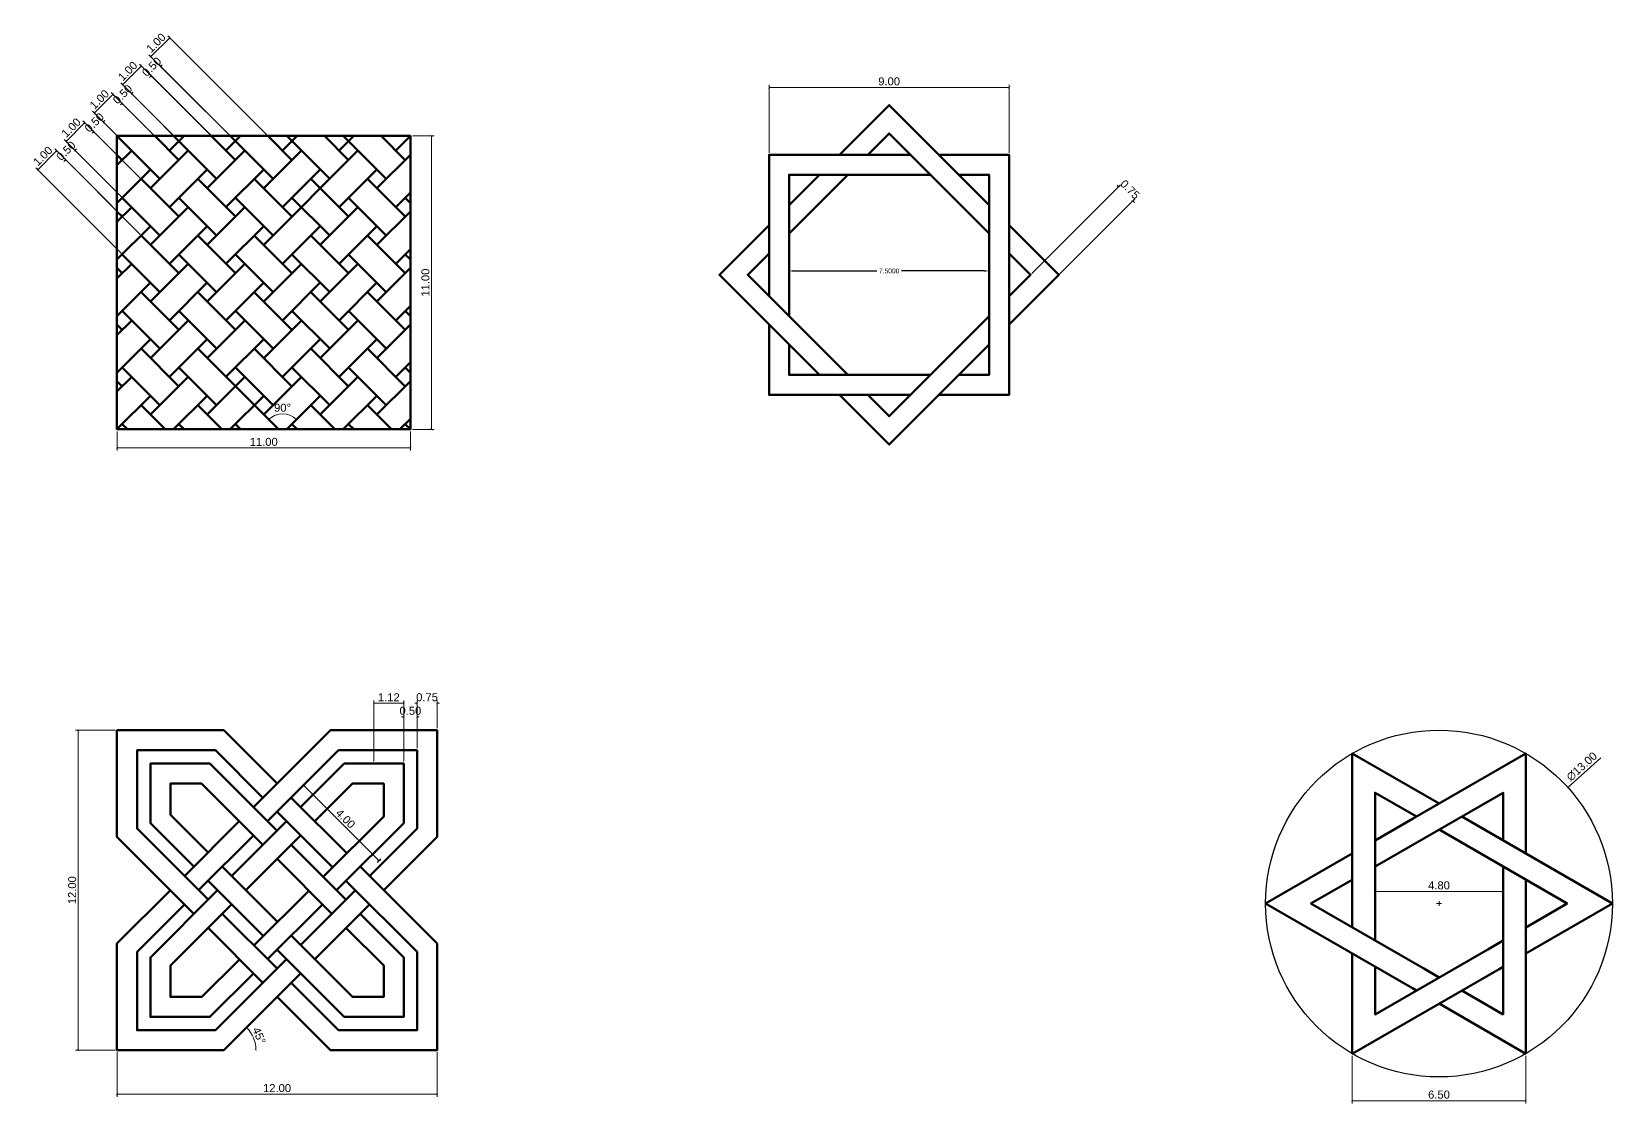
# Model space of a CAD drawing. Header units: inches. Extents: x 994 to 6777, y -637 to 5407.
# Drawn here: x 1099.6 to 1158.8, y 452 to 492.1 of the extents above; entities that cross this region are included whole.
import ezdxf

# ---------------------------------------------------------------- set-up
doc = ezdxf.new("R2010")
doc.units = ezdxf.units.IN
doc.header["$MEASUREMENT"] = 0
doc.linetypes.add('CENTER2', pattern=[28.575, 19.05, -3.175, 3.175, -3.175])
doc.layers.add('DIMENSIONS', color=7, linetype='Continuous')
doc.layers.add('OBJECT 0.3', color=7, linetype='Continuous', lineweight=30)
doc.layers.add('OBJECT 0.5', color=7, linetype='Continuous', lineweight=60)
doc.styles.get("Standard").update_dxf_attribs({"font": 'arial.ttf'})
doc.dimstyles.new('ABELLA 100', dxfattribs={"dimtxt": 0.3, "dimasz": 0.085, "dimexe": 0.1, "dimexo": 0.075, "dimgap": 0.075, "dimtad": 1, "dimzin": 0, "dimdsep": 46, "dimtxsty": 'Standard', "dimblk": 'ARCHTICK', "dimcen": 0.09, "dimclrd": 7, "dimclre": 7, "dimadec": 0, "dimazin": 0, "dimtfac": 1, "dimtix": 1, "dimtofl": 0, "dimtmove": 0, "dimatfit": 3, "dimldrblk": 'OPEN30', "dimfxl": 1, "dimtolj": 1, "dimtzin": 0, "dimlwd": 0, "dimlwe": 0, "dimarcsym": 0})
doc.dimstyles.get("Standard").update_dxf_attribs({"dimtxt": 0.18, "dimasz": 0.18, "dimexe": 0.18, "dimexo": 0.0625, "dimgap": 0.09, "dimtad": 0, "dimtih": 1, "dimtoh": 1, "dimdec": 4, "dimzin": 0, "dimdsep": 46, "dimtxsty": 'Standard', "dimcen": 0.09, "dimadec": 0, "dimazin": 0, "dimtfac": 1, "dimtdec": 4, "dimtofl": 0, "dimtmove": 0, "dimatfit": 3, "dimfxl": 1, "dimtolj": 1, "dimtzin": 0, "dimarcsym": 0})

# ---------------------------------------------------------------- blocks, each defined once
blk = doc.blocks.new('_ArchTick')
at = {"color": 0, "linetype": 'ByBlock', "const_width": 0.15}
blk.add_lwpolyline([(-0.5, -0.5), (0.5, 0.5)], dxfattribs=at)
blk = doc.blocks.new('*D591')
at = {"layer": 'Defpoints', "color": 0, "transparency": 16777216}
for p in [(1102.62, 489.786), (1104.752, 487.655), (1104.045, 486.948)]:
    blk.add_point(p, dxfattribs=at)
at = {"layer": 'OBJECT 0.5', "color": 7, "linetype": 'Continuous', "lineweight": 0, "transparency": 16777216}
blk.add_line((1101.913, 489.079), (1102.62, 489.786), dxfattribs=at)
at = {"layer": 'OBJECT 0.5', "color": 7, "linetype": 'CENTER2', "lineweight": 0, "transparency": 16777216}
for p, q in [((1104.699, 487.708), (1102.55, 489.857)), ((1103.992, 487.001), (1101.842, 489.15))]:
    blk.add_line(p, q, dxfattribs=at)
at = {"layer": 'OBJECT 0.5', "color": 7, "lineweight": 0, "transparency": 16777216, "xscale": 0.085, "yscale": 0.085, "zscale": 0.085}
for p, rotation in [((1102.62, 489.786), 45), ((1101.913, 489.079), 225)]:
    blk.add_blockref('_ArchTick', p, dxfattribs=dict(at, rotation=rotation))
at = {"layer": 'OBJECT 0.5', "color": 0, "transparency": 16777216, "insert": (1102.105, 489.594), "char_height": 0.3, "attachment_point": 5, "rotation": 45}
blk.add_mtext('\\A1;1.00', dxfattribs=at)
blk = doc.blocks.new('_Open30')
at = {"color": 0, "linetype": 'ByBlock', "lineweight": -2}
for p, q in [((-1, 0.27), (0, 0)), ((0, 0), (-1, -0.27)), ((0, 0), (-1, 0))]:
    blk.add_line(p, q, dxfattribs=at)
blk = doc.blocks.new('*D592')
at = {"layer": 'Defpoints', "color": 0, "transparency": 16777216}
for p in [(1101.898, 488.388), (1103.691, 486.594), (1104.045, 486.948)]:
    blk.add_point(p, dxfattribs=at)
at = {"layer": 'OBJECT 0.5', "color": 7, "linetype": 'CENTER2', "lineweight": 0, "transparency": 16777216}
for p, q in [((1103.638, 486.647), (1101.827, 488.458)), ((1103.992, 487.001), (1102.18, 488.812))]:
    blk.add_line(p, q, dxfattribs=at)
at = {"layer": 'OBJECT 0.5', "color": 7, "linetype": 'Continuous', "lineweight": 0, "transparency": 16777216}
for p, q in [((1101.898, 488.388), (1101.837, 488.328)), ((1102.251, 488.741), (1102.311, 488.801))]:
    blk.add_line(p, q, dxfattribs=at)
at = {"layer": 'OBJECT 0.5', "color": 7, "lineweight": 0, "transparency": 16777216, "xscale": 0.085, "yscale": 0.085, "zscale": 0.085}
for p, rotation in [((1101.898, 488.388), 44.99999999941042), ((1102.251, 488.741), 224.9999999994104)]:
    blk.add_blockref('_ArchTick', p, dxfattribs=dict(at, rotation=rotation))
at = {"layer": 'OBJECT 0.5', "color": 0, "transparency": 16777216, "insert": (1101.913, 488.726), "char_height": 0.3, "attachment_point": 5, "rotation": 45}
blk.add_mtext('\\A1;0.50', dxfattribs=at)
blk = doc.blocks.new('*D593')
at = {"layer": 'Defpoints', "color": 0, "transparency": 16777216}
for p in [(1102.958, 489.448), (1105.106, 488.008), (1104.752, 487.655)]:
    blk.add_point(p, dxfattribs=at)
at = {"layer": 'OBJECT 0.5', "color": 7, "linetype": 'CENTER2', "lineweight": 0, "transparency": 16777216}
for p, q in [((1105.052, 488.061), (1103.241, 489.873)), ((1104.699, 487.708), (1102.888, 489.519))]:
    blk.add_line(p, q, dxfattribs=at)
at = {"layer": 'OBJECT 0.5', "color": 7, "linetype": 'Continuous', "lineweight": 0, "transparency": 16777216}
for p, q in [((1103.312, 489.802), (1103.372, 489.862)), ((1102.958, 489.448), (1102.898, 489.388))]:
    blk.add_line(p, q, dxfattribs=at)
at = {"layer": 'OBJECT 0.5', "color": 7, "lineweight": 0, "transparency": 16777216, "xscale": 0.085, "yscale": 0.085, "zscale": 0.085}
for p, rotation in [((1103.312, 489.802), 225), ((1102.958, 489.448), 45)]:
    blk.add_blockref('_ArchTick', p, dxfattribs=dict(at, rotation=rotation))
at = {"layer": 'OBJECT 0.5', "color": 0, "transparency": 16777216, "insert": (1102.974, 489.786), "char_height": 0.3, "attachment_point": 5, "rotation": 45}
blk.add_mtext('\\A1;0.50', dxfattribs=at)
blk = doc.blocks.new('*D594')
at = {"layer": 'Defpoints', "color": 0, "transparency": 16777216}
for p in [(1102.974, 490.14), (1106.873, 487.655), (1106.166, 486.948)]:
    blk.add_point(p, dxfattribs=at)
at = {"layer": 'OBJECT 0.5', "color": 7, "linetype": 'Continuous', "lineweight": 0, "transparency": 16777216}
blk.add_line((1103.681, 490.847), (1102.974, 490.14), dxfattribs=at)
at = {"layer": 'OBJECT 0.5', "color": 7, "linetype": 'CENTER2', "lineweight": 0, "transparency": 16777216}
for p, q in [((1106.82, 487.708), (1103.61, 490.918)), ((1106.113, 487.001), (1102.903, 490.211))]:
    blk.add_line(p, q, dxfattribs=at)
at = {"layer": 'OBJECT 0.5', "color": 7, "lineweight": 0, "transparency": 16777216, "xscale": 0.085, "yscale": 0.085, "zscale": 0.085}
for p, rotation in [((1103.681, 490.847), 44.9999999998526), ((1102.974, 490.14), 224.9999999998526)]:
    blk.add_blockref('_ArchTick', p, dxfattribs=dict(at, rotation=rotation))
at = {"layer": 'OBJECT 0.5', "color": 0, "transparency": 16777216, "insert": (1103.166, 490.655), "char_height": 0.3, "attachment_point": 5, "rotation": 45}
blk.add_mtext('\\A1;1.00', dxfattribs=at)
blk = doc.blocks.new('*D595')
at = {"layer": 'Defpoints', "color": 0, "transparency": 16777216}
for p in [(1100.853, 488.019), (1103.691, 486.594), (1102.984, 485.887)]:
    blk.add_point(p, dxfattribs=at)
at = {"layer": 'OBJECT 0.5', "color": 7, "linetype": 'Continuous', "lineweight": 0, "transparency": 16777216}
blk.add_line((1101.56, 488.726), (1100.853, 488.019), dxfattribs=at)
at = {"layer": 'OBJECT 0.5', "color": 7, "linetype": 'CENTER2', "lineweight": 0, "transparency": 16777216}
for p, q in [((1103.638, 486.647), (1101.489, 488.796)), ((1102.931, 485.94), (1100.782, 488.089))]:
    blk.add_line(p, q, dxfattribs=at)
at = {"layer": 'OBJECT 0.5', "color": 7, "lineweight": 0, "transparency": 16777216, "xscale": 0.085, "yscale": 0.085, "zscale": 0.085}
for p, rotation in [((1101.56, 488.726), 45.0000000001474), ((1100.853, 488.019), 225.0000000001474)]:
    blk.add_blockref('_ArchTick', p, dxfattribs=dict(at, rotation=rotation))
at = {"layer": 'OBJECT 0.5', "color": 0, "transparency": 16777216, "insert": (1101.045, 488.533), "char_height": 0.3, "attachment_point": 5, "rotation": 45}
blk.add_mtext('\\A1;1.00', dxfattribs=at)
blk = doc.blocks.new('*D596')
at = {"layer": 'Defpoints', "color": 0, "transparency": 16777216}
for p in [(1100.837, 487.327), (1102.631, 485.533), (1102.984, 485.887)]:
    blk.add_point(p, dxfattribs=at)
at = {"layer": 'OBJECT 0.5', "color": 7, "linetype": 'CENTER2', "lineweight": 0, "transparency": 16777216}
for p, q in [((1102.578, 485.586), (1100.766, 487.398)), ((1102.931, 485.94), (1101.12, 487.751))]:
    blk.add_line(p, q, dxfattribs=at)
at = {"layer": 'OBJECT 0.5', "color": 7, "linetype": 'Continuous', "lineweight": 0, "transparency": 16777216}
for p, q in [((1100.837, 487.327), (1100.777, 487.267)), ((1101.19, 487.681), (1101.251, 487.741))]:
    blk.add_line(p, q, dxfattribs=at)
at = {"layer": 'OBJECT 0.5', "color": 7, "lineweight": 0, "transparency": 16777216, "xscale": 0.085, "yscale": 0.085, "zscale": 0.085}
for p, rotation in [((1100.837, 487.327), 45), ((1101.19, 487.681), 225)]:
    blk.add_blockref('_ArchTick', p, dxfattribs=dict(at, rotation=rotation))
at = {"layer": 'OBJECT 0.5', "color": 0, "transparency": 16777216, "insert": (1100.852, 487.665), "char_height": 0.3, "attachment_point": 5, "rotation": 45}
blk.add_mtext('\\A1;0.50', dxfattribs=at)
blk = doc.blocks.new('*D597')
at = {"layer": 'Defpoints', "color": 0, "transparency": 16777216}
for p in [(1104.049, 490.479), (1106.873, 488.362), (1106.52, 488.008)]:
    blk.add_point(p, dxfattribs=at)
at = {"layer": 'OBJECT 0.5', "color": 7, "linetype": 'CENTER2', "lineweight": 0, "transparency": 16777216}
for p, q in [((1106.82, 488.415), (1104.332, 490.903)), ((1106.467, 488.061), (1103.978, 490.55))]:
    blk.add_line(p, q, dxfattribs=at)
at = {"layer": 'OBJECT 0.5', "color": 7, "linetype": 'Continuous', "lineweight": 0, "transparency": 16777216}
for p, q in [((1104.403, 490.833), (1104.463, 490.893)), ((1104.049, 490.479), (1103.989, 490.419))]:
    blk.add_line(p, q, dxfattribs=at)
at = {"layer": 'OBJECT 0.5', "color": 7, "lineweight": 0, "transparency": 16777216, "xscale": 0.085, "yscale": 0.085, "zscale": 0.085}
for p, rotation in [((1104.403, 490.833), 225.0000000002948), ((1104.049, 490.479), 45.00000000029478)]:
    blk.add_blockref('_ArchTick', p, dxfattribs=dict(at, rotation=rotation))
at = {"layer": 'OBJECT 0.5', "color": 0, "transparency": 16777216, "insert": (1104.064, 490.817), "char_height": 0.3, "attachment_point": 5, "rotation": 45}
blk.add_mtext('\\A1;0.50', dxfattribs=at)
blk = doc.blocks.new('*D598')
at = {"layer": 'Defpoints', "color": 0, "transparency": 16777216}
for p in [(1104.034, 491.201), (1108.995, 487.655), (1108.288, 486.948)]:
    blk.add_point(p, dxfattribs=at)
at = {"layer": 'OBJECT 0.5', "color": 7, "linetype": 'CENTER2', "lineweight": 0, "transparency": 16777216}
for p, q in [((1108.942, 487.708), (1104.671, 491.978)), ((1108.234, 487.001), (1103.964, 491.271))]:
    blk.add_line(p, q, dxfattribs=at)
at = {"layer": 'OBJECT 0.5', "color": 7, "linetype": 'Continuous', "lineweight": 0, "transparency": 16777216}
blk.add_line((1104.742, 491.908), (1104.034, 491.201), dxfattribs=at)
at = {"layer": 'OBJECT 0.5', "color": 7, "lineweight": 0, "transparency": 16777216, "xscale": 0.085, "yscale": 0.085, "zscale": 0.085}
for p, rotation in [((1104.742, 491.908), 44.9999999998526), ((1104.034, 491.201), 224.9999999998526)]:
    blk.add_blockref('_ArchTick', p, dxfattribs=dict(at, rotation=rotation))
at = {"layer": 'OBJECT 0.5', "color": 0, "transparency": 16777216, "insert": (1104.227, 491.715), "char_height": 0.3, "attachment_point": 5, "rotation": 45}
blk.add_mtext('\\A1;1.00', dxfattribs=at)
blk = doc.blocks.new('*D599')
at = {"layer": 'Defpoints', "color": 0, "transparency": 16777216}
for p in [(1099.792, 486.958), (1103.691, 484.473), (1102.984, 483.766)]:
    blk.add_point(p, dxfattribs=at)
at = {"layer": 'OBJECT 0.5', "color": 7, "linetype": 'Continuous', "lineweight": 0, "transparency": 16777216}
blk.add_line((1100.499, 487.665), (1099.792, 486.958), dxfattribs=at)
at = {"layer": 'OBJECT 0.5', "color": 7, "linetype": 'CENTER2', "lineweight": 0, "transparency": 16777216}
for p, q in [((1103.638, 484.526), (1100.428, 487.736)), ((1102.931, 483.819), (1099.721, 487.029))]:
    blk.add_line(p, q, dxfattribs=at)
at = {"layer": 'OBJECT 0.5', "color": 7, "lineweight": 0, "transparency": 16777216, "xscale": 0.085, "yscale": 0.085, "zscale": 0.085}
for p, rotation in [((1100.499, 487.665), 45), ((1099.792, 486.958), 225)]:
    blk.add_blockref('_ArchTick', p, dxfattribs=dict(at, rotation=rotation))
at = {"layer": 'OBJECT 0.5', "color": 0, "transparency": 16777216, "insert": (1099.984, 487.473), "char_height": 0.3, "attachment_point": 5, "rotation": 45}
blk.add_mtext('\\A1;1.00', dxfattribs=at)
blk = doc.blocks.new('*D600')
at = {"layer": 'Defpoints', "color": 0, "transparency": 16777216}
for p in [(1102.765, 477.225), (1113.765, 477.225), (1113.765, 476.526)]:
    blk.add_point(p, dxfattribs=at)
at = {"layer": 'OBJECT 0.5', "color": 7, "linetype": 'CENTER2', "lineweight": 0, "transparency": 16777216}
for p, q in [((1102.765, 477.15), (1102.765, 476.426)), ((1113.765, 477.15), (1113.765, 476.426))]:
    blk.add_line(p, q, dxfattribs=at)
at = {"layer": 'OBJECT 0.5', "color": 7, "linetype": 'Continuous', "lineweight": 0, "transparency": 16777216}
blk.add_line((1102.765, 476.526), (1113.765, 476.526), dxfattribs=at)
at = {"layer": 'OBJECT 0.5', "color": 7, "lineweight": 0, "transparency": 16777216, "xscale": 0.085, "yscale": 0.085, "zscale": 0.085, "rotation": 180}
blk.add_blockref('_ArchTick', (1102.765, 476.526), dxfattribs=at)
at = {"layer": 'OBJECT 0.5', "color": 7, "lineweight": 0, "transparency": 16777216, "xscale": 0.085, "yscale": 0.085, "zscale": 0.085}
blk.add_blockref('_ArchTick', (1113.765, 476.526), dxfattribs=at)
at = {"layer": 'OBJECT 0.5', "color": 0, "transparency": 16777216, "insert": (1108.265, 476.754), "char_height": 0.3, "attachment_point": 5}
blk.add_mtext('\\A1;11.00', dxfattribs=at)
blk = doc.blocks.new('*D601')
at = {"layer": 'Defpoints', "color": 0, "transparency": 16777216}
for p in [(1113.765, 488.225), (1114.557, 488.225), (1113.765, 477.225)]:
    blk.add_point(p, dxfattribs=at)
at = {"layer": 'OBJECT 0.5', "color": 7, "linetype": 'CENTER2', "lineweight": 0, "transparency": 16777216}
for p, q in [((1113.84, 488.225), (1114.657, 488.225)), ((1113.84, 477.225), (1114.657, 477.225))]:
    blk.add_line(p, q, dxfattribs=at)
at = {"layer": 'OBJECT 0.5', "color": 7, "linetype": 'Continuous', "lineweight": 0, "transparency": 16777216}
blk.add_line((1114.557, 477.225), (1114.557, 488.225), dxfattribs=at)
at = {"layer": 'OBJECT 0.5', "color": 7, "lineweight": 0, "transparency": 16777216, "xscale": 0.085, "yscale": 0.085, "zscale": 0.085}
for p, rotation in [((1114.557, 488.225), 90), ((1114.557, 477.225), 270)]:
    blk.add_blockref('_ArchTick', p, dxfattribs=dict(at, rotation=rotation))
at = {"layer": 'OBJECT 0.5', "color": 0, "transparency": 16777216, "insert": (1114.329, 482.725), "char_height": 0.3, "attachment_point": 5, "rotation": 90}
blk.add_mtext('\\A1;11.00', dxfattribs=at)
blk = doc.blocks.new('*D602')
at = {"layer": 'Defpoints', "color": 0, "transparency": 16777216}
for p in [(1105.79, 480.25), (1110.386, 478.483), (1109.163, 477.781), (1108.815, 477.225), (1109.129, 477.225)]:
    blk.add_point(p, dxfattribs=at)
at = {"layer": 'OBJECT 0.5', "color": 7, "linetype": 'Continuous', "lineweight": 0, "transparency": 16777216}
blk.add_arc((1108.972, 477.068), 0.738, 45, 135, dxfattribs=at)
at = {"layer": 'OBJECT 0.5', "color": 7, "lineweight": 0, "transparency": 16777216, "xscale": 0.085, "yscale": 0.085, "zscale": 0.085}
for p, rotation in [((1108.45, 477.59), 224.9999999999999), ((1109.494, 477.59), 315.0000000000829)]:
    blk.add_blockref('_ArchTick', p, dxfattribs=dict(at, rotation=rotation))
at = {"layer": 'OBJECT 0.5', "color": 0, "lineweight": 100, "transparency": 16777216, "insert": (1108.972, 478.034), "char_height": 0.3, "attachment_point": 5}
blk.add_mtext('\\A1;90°', dxfattribs=at)
blk = doc.blocks.new('*D560')
at = {"layer": 'Defpoints', "color": 0, "transparency": 16777216}
for p in [(1136.214, 490.04), (1127.214, 487.518), (1136.214, 487.518)]:
    blk.add_point(p, dxfattribs=at)
at = {"layer": 'DIMENSIONS', "color": 7, "linetype": 'CENTER2', "lineweight": 0, "transparency": 16777216}
for p, q in [((1127.214, 487.593), (1127.214, 490.14)), ((1136.214, 487.593), (1136.214, 490.14))]:
    blk.add_line(p, q, dxfattribs=at)
at = {"layer": 'DIMENSIONS', "color": 7, "linetype": 'Continuous', "lineweight": 0, "transparency": 16777216}
blk.add_line((1127.214, 490.04), (1136.214, 490.04), dxfattribs=at)
at = {"layer": 'DIMENSIONS', "color": 7, "lineweight": 0, "transparency": 16777216, "xscale": 0.085, "yscale": 0.085, "zscale": 0.085, "rotation": 180}
blk.add_blockref('_ArchTick', (1127.214, 490.04), dxfattribs=at)
at = {"layer": 'DIMENSIONS', "color": 7, "lineweight": 0, "transparency": 16777216, "xscale": 0.085, "yscale": 0.085, "zscale": 0.085}
blk.add_blockref('_ArchTick', (1136.214, 490.04), dxfattribs=at)
at = {"layer": 'DIMENSIONS', "color": 0, "transparency": 16777216, "insert": (1131.714, 490.268), "char_height": 0.3, "attachment_point": 5}
blk.add_mtext('\\A1;9.00', dxfattribs=at)
blk = doc.blocks.new('*D565')
at = {"layer": 'Defpoints', "color": 0, "transparency": 16777216}
for p in [(1140.85, 485.79), (1137.017, 483.018), (1137.547, 482.488)]:
    blk.add_point(p, dxfattribs=at)
at = {"layer": 'OBJECT 0.5', "color": 7, "linetype": 'CENTER2', "lineweight": 0, "transparency": 16777216}
for p, q in [((1137.07, 483.071), (1140.39, 486.391)), ((1137.6, 482.541), (1140.92, 485.861))]:
    blk.add_line(p, q, dxfattribs=at)
at = {"layer": 'OBJECT 0.5', "color": 7, "linetype": 'Continuous', "lineweight": 0, "transparency": 16777216}
for p, q in [((1140.319, 486.32), (1140.259, 486.38)), ((1140.85, 485.79), (1140.91, 485.73))]:
    blk.add_line(p, q, dxfattribs=at)
at = {"layer": 'OBJECT 0.5', "color": 7, "lineweight": 0, "transparency": 16777216, "xscale": 0.085, "yscale": 0.085, "zscale": 0.085}
for p, rotation in [((1140.319, 486.32), 315.0000000001965), ((1140.85, 485.79), 135.0000000001965)]:
    blk.add_blockref('_ArchTick', p, dxfattribs=dict(at, rotation=rotation))
at = {"layer": 'OBJECT 0.5', "color": 0, "transparency": 16777216, "insert": (1140.746, 486.217), "char_height": 0.3, "attachment_point": 5, "rotation": 315}
blk.add_mtext('\\A1;0.75', dxfattribs=at)
blk = doc.blocks.new('*D557')
at = {"layer": 'Defpoints', "color": 0, "transparency": 16777216}
for p in [(1157.161, 463.795), (1147.499, 455.097)]:
    blk.add_point(p, dxfattribs=at)
at = {"layer": 'OBJECT 0.5', "color": 7, "linetype": 'Continuous', "lineweight": 0, "transparency": 16777216}
blk.add_line((1158.393, 464.904), (1157.161, 463.795), dxfattribs=at)
at = {"layer": 'OBJECT 0.5', "color": 7, "lineweight": 0, "transparency": 16777216}
for p, q in [((1152.24, 459.446), (1152.42, 459.446)), ((1152.33, 459.356), (1152.33, 459.536))]:
    blk.add_line(p, q, dxfattribs=at)
at = {"layer": 'OBJECT 0.5', "color": 7, "lineweight": 0, "transparency": 16777216, "xscale": 0.085, "yscale": 0.085, "zscale": 0.085, "rotation": 221.9952853022082}
blk.add_blockref('_ArchTick', (1157.161, 463.795), dxfattribs=at)
at = {"layer": 'OBJECT 0.5', "color": 0, "transparency": 16777216, "insert": (1157.682, 464.582), "char_height": 0.3, "attachment_point": 5, "rotation": 41.99529}
blk.add_mtext('\\A1;∅13.00', dxfattribs=at)
blk = doc.blocks.new('*D442')
at = {"layer": 'Defpoints', "color": 0, "transparency": 16777216}
for p in [(1113.515, 466.953), (1112.399, 464.696), (1113.515, 464.696)]:
    blk.add_point(p, dxfattribs=at)
at = {"layer": 'OBJECT 0.3', "color": 7, "linetype": 'CENTER2', "lineweight": 0, "transparency": 16777216}
for p, q in [((1112.399, 464.771), (1112.399, 467.053)), ((1113.515, 464.771), (1113.515, 467.053))]:
    blk.add_line(p, q, dxfattribs=at)
at = {"layer": 'OBJECT 0.3', "color": 7, "linetype": 'Continuous', "lineweight": 0, "transparency": 16777216}
blk.add_line((1112.399, 466.953), (1113.515, 466.953), dxfattribs=at)
at = {"layer": 'OBJECT 0.3', "color": 7, "lineweight": 0, "transparency": 16777216, "xscale": 0.085, "yscale": 0.085, "zscale": 0.085, "rotation": 180}
blk.add_blockref('_ArchTick', (1112.399, 466.953), dxfattribs=at)
at = {"layer": 'OBJECT 0.3', "color": 7, "lineweight": 0, "transparency": 16777216, "xscale": 0.085, "yscale": 0.085, "zscale": 0.085}
blk.add_blockref('_ArchTick', (1113.515, 466.953), dxfattribs=at)
at = {"layer": 'OBJECT 0.3', "color": 0, "transparency": 16777216, "insert": (1112.957, 467.179), "char_height": 0.3, "attachment_point": 5}
blk.add_mtext('\\A1;1.12', dxfattribs=at)
blk = doc.blocks.new('*D443')
at = {"layer": 'Defpoints', "color": 0, "transparency": 16777216}
for p in [(1113.515, 466.444), (1113.515, 465.196), (1114.015, 465.196)]:
    blk.add_point(p, dxfattribs=at)
at = {"layer": 'OBJECT 0.3', "color": 7, "linetype": 'Continuous', "lineweight": 0, "transparency": 16777216}
for p, q in [((1113.515, 466.444), (1113.43, 466.444)), ((1114.015, 466.444), (1114.1, 466.444))]:
    blk.add_line(p, q, dxfattribs=at)
at = {"layer": 'OBJECT 0.3', "color": 7, "linetype": 'CENTER2', "lineweight": 0, "transparency": 16777216}
for p, q in [((1113.515, 465.271), (1113.515, 466.544)), ((1114.015, 465.271), (1114.015, 466.544))]:
    blk.add_line(p, q, dxfattribs=at)
at = {"layer": 'OBJECT 0.3', "color": 7, "lineweight": 0, "transparency": 16777216, "xscale": 0.085, "yscale": 0.085, "zscale": 0.085}
blk.add_blockref('_ArchTick', (1113.515, 466.444), dxfattribs=at)
at = {"layer": 'OBJECT 0.3', "color": 7, "lineweight": 0, "transparency": 16777216, "xscale": 0.085, "yscale": 0.085, "zscale": 0.085, "rotation": 180}
blk.add_blockref('_ArchTick', (1114.015, 466.444), dxfattribs=at)
at = {"layer": 'OBJECT 0.3', "color": 0, "transparency": 16777216, "insert": (1113.765, 466.672), "char_height": 0.3, "attachment_point": 5}
blk.add_mtext('\\A1;0.50', dxfattribs=at)
blk = doc.blocks.new('*D444')
at = {"layer": 'Defpoints', "color": 0, "transparency": 16777216}
for p in [(1114.765, 466.953), (1114.015, 465.946), (1114.765, 465.946)]:
    blk.add_point(p, dxfattribs=at)
at = {"layer": 'OBJECT 0.3', "color": 7, "linetype": 'CENTER2', "lineweight": 0, "transparency": 16777216}
for p, q in [((1114.015, 466.021), (1114.015, 467.053)), ((1114.765, 466.021), (1114.765, 467.053))]:
    blk.add_line(p, q, dxfattribs=at)
at = {"layer": 'OBJECT 0.3', "color": 7, "linetype": 'Continuous', "lineweight": 0, "transparency": 16777216}
for p, q in [((1114.015, 466.953), (1113.93, 466.953)), ((1114.765, 466.953), (1114.85, 466.953))]:
    blk.add_line(p, q, dxfattribs=at)
at = {"layer": 'OBJECT 0.3', "color": 7, "lineweight": 0, "transparency": 16777216, "xscale": 0.085, "yscale": 0.085, "zscale": 0.085}
blk.add_blockref('_ArchTick', (1114.015, 466.953), dxfattribs=at)
at = {"layer": 'OBJECT 0.3', "color": 7, "lineweight": 0, "transparency": 16777216, "xscale": 0.085, "yscale": 0.085, "zscale": 0.085, "rotation": 180}
blk.add_blockref('_ArchTick', (1114.765, 466.953), dxfattribs=at)
at = {"layer": 'OBJECT 0.3', "color": 0, "transparency": 16777216, "insert": (1114.39, 467.181), "char_height": 0.3, "attachment_point": 5}
blk.add_mtext('\\A1;0.75', dxfattribs=at)
blk = doc.blocks.new('*D445')
at = {"layer": 'Defpoints', "color": 0, "transparency": 16777216}
for p in [(1109.649, 456.83), (1107.934, 454.259), (1106.765, 453.946), (1106.765, 453.946), (1108.368, 453.946)]:
    blk.add_point(p, dxfattribs=at)
at = {"layer": 'OBJECT 0.3', "color": 7, "linetype": 'Continuous', "lineweight": 0, "transparency": 16777216}
blk.add_arc((1106.765, 453.946), 1.211, 360, 45, dxfattribs=at)
at = {"layer": 'OBJECT 0.3', "color": 7, "lineweight": 0, "transparency": 16777216, "xscale": 0.085, "yscale": 0.085, "zscale": 0.085}
for p, rotation in [((1107.621, 454.802), 135), ((1107.975, 453.946), 269.9999999999993)]:
    blk.add_blockref('_ArchTick', p, dxfattribs=dict(at, rotation=rotation))
at = {"layer": 'OBJECT 0.3', "color": 0, "transparency": 16777216, "insert": (1108.093, 454.496), "char_height": 0.3, "attachment_point": 5, "rotation": 292.5}
blk.add_mtext('\\A1;45°', dxfattribs=at)
blk = doc.blocks.new('*D446')
at = {"layer": 'Defpoints', "color": 0, "transparency": 16777216}
for p in [(1102.765, 465.946), (1101.313, 453.946), (1102.765, 453.946)]:
    blk.add_point(p, dxfattribs=at)
at = {"layer": 'OBJECT 0.3', "color": 7, "linetype": 'CENTER2', "lineweight": 0, "transparency": 16777216}
for p, q in [((1102.69, 465.946), (1101.213, 465.946)), ((1102.69, 453.946), (1101.213, 453.946))]:
    blk.add_line(p, q, dxfattribs=at)
at = {"layer": 'OBJECT 0.3', "color": 7, "linetype": 'Continuous', "lineweight": 0, "transparency": 16777216}
blk.add_line((1101.313, 465.946), (1101.313, 453.946), dxfattribs=at)
at = {"layer": 'OBJECT 0.3', "color": 7, "lineweight": 0, "transparency": 16777216, "xscale": 0.085, "yscale": 0.085, "zscale": 0.085}
for p, rotation in [((1101.313, 465.946), 90), ((1101.313, 453.946), 270)]:
    blk.add_blockref('_ArchTick', p, dxfattribs=dict(at, rotation=rotation))
at = {"layer": 'OBJECT 0.3', "color": 0, "transparency": 16777216, "insert": (1101.085, 459.946), "char_height": 0.3, "attachment_point": 5, "rotation": 90}
blk.add_mtext('\\A1;12.00', dxfattribs=at)
blk = doc.blocks.new('*D447')
at = {"layer": 'Defpoints', "color": 0, "transparency": 16777216}
for p in [(1109.639, 463.759), (1109.758, 463.879), (1112.464, 460.934)]:
    blk.add_point(p, dxfattribs=at)
at = {"layer": 'OBJECT 0.3', "color": 7, "linetype": 'CENTER2', "lineweight": 0, "transparency": 16777216}
for p, q in [((1109.692, 463.813), (1109.829, 463.95)), ((1112.517, 460.987), (1112.655, 461.124))]:
    blk.add_line(p, q, dxfattribs=at)
at = {"layer": 'OBJECT 0.3', "color": 7, "linetype": 'Continuous', "lineweight": 0, "transparency": 16777216}
blk.add_line((1112.584, 461.054), (1109.758, 463.879), dxfattribs=at)
at = {"layer": 'OBJECT 0.3', "color": 7, "lineweight": 0, "transparency": 16777216, "xscale": 0.085, "yscale": 0.085, "zscale": 0.085}
for p, rotation in [((1109.758, 463.879), 134.9999999999631), ((1112.584, 461.054), 314.9999999999631)]:
    blk.add_blockref('_ArchTick', p, dxfattribs=dict(at, rotation=rotation))
at = {"layer": 'OBJECT 0.3', "color": 0, "transparency": 16777216, "insert": (1111.333, 462.628), "char_height": 0.3, "attachment_point": 5, "rotation": 315}
blk.add_mtext('\\A1;4.00', dxfattribs=at)
blk = doc.blocks.new('*D523')
at = {"layer": 'Defpoints', "color": 0, "transparency": 16777216}
for p in [(1102.765, 453.946), (1114.765, 453.946), (1114.765, 452.298)]:
    blk.add_point(p, dxfattribs=at)
at = {"layer": 'OBJECT 0.3', "color": 7, "linetype": 'CENTER2', "lineweight": 0, "transparency": 16777216}
for p, q in [((1102.765, 453.871), (1102.765, 452.198)), ((1114.765, 453.871), (1114.765, 452.198))]:
    blk.add_line(p, q, dxfattribs=at)
at = {"layer": 'OBJECT 0.3', "color": 7, "linetype": 'Continuous', "lineweight": 0, "transparency": 16777216}
blk.add_line((1102.765, 452.298), (1114.765, 452.298), dxfattribs=at)
at = {"layer": 'OBJECT 0.3', "color": 7, "lineweight": 0, "transparency": 16777216, "xscale": 0.085, "yscale": 0.085, "zscale": 0.085, "rotation": 180}
blk.add_blockref('_ArchTick', (1102.765, 452.298), dxfattribs=at)
at = {"layer": 'OBJECT 0.3', "color": 7, "lineweight": 0, "transparency": 16777216, "xscale": 0.085, "yscale": 0.085, "zscale": 0.085}
blk.add_blockref('_ArchTick', (1114.765, 452.298), dxfattribs=at)
at = {"layer": 'OBJECT 0.3', "color": 0, "transparency": 16777216, "insert": (1108.765, 452.526), "char_height": 0.3, "attachment_point": 5}
blk.add_mtext('\\A1;12.00', dxfattribs=at)
blk = doc.blocks.new('*D604')
at = {"layer": 'Defpoints', "color": 0, "transparency": 16777216}
for p in [(1149.93, 459.446), (1154.73, 459.898), (1154.73, 459.446)]:
    blk.add_point(p, dxfattribs=at)
at = {"layer": 'OBJECT 0.5', "color": 7, "linetype": 'CENTER2', "lineweight": 0, "transparency": 16777216}
for p, q in [((1149.93, 459.521), (1149.93, 459.998)), ((1154.73, 459.521), (1154.73, 459.998))]:
    blk.add_line(p, q, dxfattribs=at)
at = {"layer": 'OBJECT 0.5', "color": 7, "linetype": 'Continuous', "lineweight": 0, "transparency": 16777216}
blk.add_line((1149.93, 459.898), (1154.73, 459.898), dxfattribs=at)
at = {"layer": 'OBJECT 0.5', "color": 7, "lineweight": 0, "transparency": 16777216, "xscale": 0.085, "yscale": 0.085, "zscale": 0.085, "rotation": 180}
blk.add_blockref('_ArchTick', (1149.93, 459.898), dxfattribs=at)
at = {"layer": 'OBJECT 0.5', "color": 7, "lineweight": 0, "transparency": 16777216, "xscale": 0.085, "yscale": 0.085, "zscale": 0.085}
blk.add_blockref('_ArchTick', (1154.73, 459.898), dxfattribs=at)
at = {"layer": 'OBJECT 0.5', "color": 0, "transparency": 16777216, "insert": (1152.33, 460.126), "char_height": 0.3, "attachment_point": 5}
blk.add_mtext('\\A1;4.80', dxfattribs=at)
blk = doc.blocks.new('*D629')
at = {"layer": 'Defpoints', "color": 0, "transparency": 16777216}
for p in [(1149.08, 453.817), (1155.58, 453.817), (1155.58, 452.054)]:
    blk.add_point(p, dxfattribs=at)
at = {"layer": 'DIMENSIONS', "color": 7, "linetype": 'CENTER2', "lineweight": 0, "transparency": 16777216}
for p, q in [((1149.08, 453.742), (1149.08, 451.954)), ((1155.58, 453.742), (1155.58, 451.954))]:
    blk.add_line(p, q, dxfattribs=at)
at = {"layer": 'DIMENSIONS', "color": 7, "linetype": 'Continuous', "lineweight": 0, "transparency": 16777216}
blk.add_line((1149.08, 452.054), (1155.58, 452.054), dxfattribs=at)
at = {"layer": 'DIMENSIONS', "color": 7, "lineweight": 0, "transparency": 16777216, "xscale": 0.085, "yscale": 0.085, "zscale": 0.085, "rotation": 180}
blk.add_blockref('_ArchTick', (1149.08, 452.054), dxfattribs=at)
at = {"layer": 'DIMENSIONS', "color": 7, "lineweight": 0, "transparency": 16777216, "xscale": 0.085, "yscale": 0.085, "zscale": 0.085}
blk.add_blockref('_ArchTick', (1155.58, 452.054), dxfattribs=at)
at = {"layer": 'DIMENSIONS', "color": 0, "transparency": 16777216, "insert": (1152.33, 452.282), "char_height": 0.3, "attachment_point": 5}
blk.add_mtext('\\A1;6.50', dxfattribs=at)
blk = doc.blocks.new('*D642')
at = {"color": 0, "lineweight": -2, "transparency": 16777216}
for p, q in [((1127.964, 484.509), (1127.964, 482.983)), ((1135.464, 484.509), (1135.464, 482.983)), ((1128.144, 483.163), (1131.251, 483.163)), ((1135.284, 483.163), (1132.176, 483.163))]:
    blk.add_line(p, q, dxfattribs=at)
at = {"color": 0, "transparency": 16777216}
for points in [[(1128.144, 483.193), (1128.144, 483.133), (1127.964, 483.163)], [(1135.284, 483.193), (1135.284, 483.133), (1135.464, 483.163)]]:
    blk.add_solid(points, dxfattribs=at)
at = {"layer": 'Defpoints', "color": 0, "transparency": 16777216}
for p in [(1127.964, 484.571), (1135.464, 484.571), (1135.464, 483.163)]:
    blk.add_point(p, dxfattribs=at)
at = {"color": 0, "transparency": 16777216, "insert": (1131.714, 483.163), "char_height": 0.18, "attachment_point": 5}
blk.add_mtext('\\A1;7.5000', dxfattribs=at)

msp = doc.modelspace()

# ---------------------------------------------------------------- linework, layer by layer
at = {"layer": 'OBJECT 0.3', "lineweight": 100}
for p, q in [((1110.84515, 460.805), (1108.76482, 462.88533)), ((1111.37789, 461.33292), (1109.29515, 463.41566)), ((1107.06292, 460.47632), (1109.11838, 462.53177)), ((1105.82548, 459.94599), (1107.88094, 462.00144)), ((1107.59325, 459.94599), (1109.64871, 462.00144)), ((1110.82028, 459.0621), (1108.76482, 461.11756)), ((1111.35061, 459.59243), (1109.29515, 461.64789)), ((1106.70937, 460.82987), (1108.78035, 458.75889)), ((1106.17904, 460.29954), (1108.24761, 458.23097)), ((1109.95725, 459.92514), (1107.89244, 457.87903)), ((1111.70416, 459.94599), (1109.64871, 457.89053)), ((1110.46673, 459.41566), (1108.41127, 457.3602)), ((1106.70937, 459.0621), (1108.76482, 457.00665)), ((1106.17904, 458.53177), (1108.23449, 456.47632))]:
    msp.add_line(p, q, dxfattribs=at)
msp.add_lwpolyline([(1102.76482, 488.22515), (1113.76482, 488.22515), (1113.76482, 477.22515), (1102.76482, 477.22515)], close=True, dxfattribs=at)
at = {"layer": 'OBJECT 0.3'}
msp.add_lwpolyline([(1102.76482, 463.94599), (1102.76482, 465.94599), (1104.76482, 465.94599)], dxfattribs=at)
at = {"layer": 'OBJECT 0.3', "lineweight": 100}
for points in [[(1108.23449, 463.41566), (1106.45416, 465.19599), (1103.51482, 465.19599), (1103.51482, 462.25665), (1106.17904, 459.59243)], [(1108.76482, 462.17822), (1106.24706, 464.69599), (1104.01482, 464.69599), (1104.01482, 462.46375), (1105.64871, 460.82987)], [(1108.41127, 462.53177), (1111.07548, 465.19599), (1114.01482, 465.19599), (1114.01482, 462.25665), (1112.23449, 460.47632)], [(1109.64871, 463.0621), (1111.28259, 464.69599), (1113.51482, 464.69599), (1113.51482, 462.46375), (1110.99706, 459.94599)], [(1106.17904, 461.3602), (1104.76482, 462.77441), (1104.76482, 463.94599), (1105.9364, 463.94599), (1108.23449, 461.64789)], [(1110.17904, 462.53177), (1111.59325, 463.94599), (1112.76482, 463.94599), (1112.76482, 462.7073), (1110.48999, 460.45306)], [(1107.88094, 456.82987), (1106.24706, 455.19599), (1104.01482, 455.19599), (1104.01482, 457.42822), (1106.53259, 459.94599)], [(1109.29515, 456.47632), (1111.07548, 454.69599), (1114.01482, 454.69599), (1114.01482, 457.63533), (1111.35061, 460.29954)], [(1109.11838, 457.3602), (1106.45416, 454.69599), (1103.51482, 454.69599), (1103.51482, 457.63533), (1105.29515, 459.41566)], [(1107.3597, 457.35111), (1105.94175, 455.94599), (1104.76482, 455.94599), (1104.76482, 457.11756), (1107.06292, 459.41566)], [(1108.76482, 457.71375), (1111.28259, 455.19599), (1113.51482, 455.19599), (1113.51482, 457.42822), (1111.88094, 459.0621)], [(1109.29515, 458.24408), (1111.59325, 455.94599), (1112.76482, 455.94599), (1112.76482, 457.11756), (1111.35061, 458.53177)]]:
    msp.add_lwpolyline(points, dxfattribs=at)
at = {"layer": 'OBJECT 0.3'}
msp.add_circle((1152.32996, 459.44599), 6.5, dxfattribs=at)
at = {"layer": 'OBJECT 0.5', "lineweight": 100}
for p, q in [((1104.37574, 486.61424), (1102.76482, 488.22515)), ((1105.08284, 487.32135), (1104.17904, 488.22515)), ((1104.72929, 487.6749), (1105.27954, 488.22515)), ((1106.49706, 486.61424), (1104.88614, 488.22515)), ((1107.20416, 487.32135), (1106.30036, 488.22515)), ((1106.85061, 487.6749), (1107.40086, 488.22515)), ((1108.61838, 486.61424), (1107.00746, 488.22515)), ((1109.32548, 487.32135), (1108.42168, 488.22515)), ((1108.97193, 487.6749), (1109.52218, 488.22515)), ((1110.7397, 486.61424), (1109.12878, 488.22515)), ((1111.4468, 487.32135), (1110.543, 488.22515)), ((1111.09325, 487.6749), (1111.6435, 488.22515)), ((1112.86102, 486.61424), (1111.25011, 488.22515)), ((1113.56812, 487.32135), (1112.66432, 488.22515)), ((1113.21457, 487.6749), (1113.76482, 488.22515)), ((1102.76482, 487.12465), (1103.31508, 487.6749)), ((1102.96152, 487.32135), (1102.76482, 487.51805)), ((1104.02218, 486.26069), (1105.4364, 487.6749)), ((1106.1435, 486.26069), (1107.55772, 487.6749)), ((1108.26482, 484.13937), (1111.80036, 487.6749)), ((1108.26482, 486.26069), (1109.67904, 487.6749)), ((1112.50746, 486.26069), (1113.76482, 487.51805)), ((1102.76482, 485.71044), (1104.02218, 486.9678)), ((1105.08284, 485.20003), (1103.66863, 486.61424)), ((1104.72929, 485.55358), (1106.1435, 486.9678)), ((1107.20416, 485.20003), (1105.78995, 486.61424)), ((1106.85061, 485.55358), (1108.26482, 486.9678)), ((1109.32548, 485.20003), (1107.91127, 486.61424)), ((1108.97193, 485.55358), (1110.38614, 486.9678)), ((1111.4468, 485.20003), (1110.03259, 486.61424)), ((1111.09325, 485.55358), (1112.50746, 486.9678)), ((1113.56812, 485.20003), (1112.15391, 486.61424)), ((1113.21457, 485.55358), (1113.76482, 486.10383)), ((1102.76482, 485.00333), (1103.31508, 485.55358)), ((1102.96152, 485.20003), (1102.76482, 485.39673)), ((1104.37574, 484.49292), (1102.96152, 485.90714)), ((1104.02218, 484.13937), (1105.4364, 485.55358)), ((1106.49706, 484.49292), (1105.08284, 485.90714)), ((1106.1435, 484.13937), (1107.55772, 485.55358)), ((1108.61838, 484.49292), (1107.20416, 485.90714)), ((1110.7397, 484.49292), (1109.32548, 485.90714)), ((1110.38614, 484.13937), (1111.80036, 485.55358)), ((1112.86102, 484.49292), (1111.4468, 485.90714)), ((1112.50746, 484.13937), (1113.76482, 485.39673)), ((1113.76482, 485.71044), (1113.56812, 485.90714)), ((1102.76482, 483.58912), (1104.02218, 484.84648)), ((1104.72929, 483.43226), (1106.1435, 484.84648)), ((1106.85061, 483.43226), (1108.26482, 484.84648)), ((1108.97193, 483.43226), (1110.38614, 484.84648)), ((1111.09325, 483.43226), (1112.50746, 484.84648)), ((1105.08284, 483.07871), (1103.66863, 484.49292)), ((1107.20416, 483.07871), (1105.78995, 484.49292)), ((1109.32548, 483.07871), (1107.91127, 484.49292)), ((1111.4468, 483.07871), (1110.03259, 484.49292)), ((1113.56812, 483.07871), (1112.15391, 484.49292)), ((1104.37574, 482.3716), (1102.96152, 483.78582)), ((1106.49706, 482.3716), (1105.08284, 483.78582)), ((1108.61838, 482.3716), (1107.20416, 483.78582)), ((1110.7397, 482.3716), (1109.32548, 483.78582)), ((1112.86102, 482.3716), (1111.4468, 483.78582)), ((1113.21457, 483.43226), (1113.76482, 483.98251)), ((1113.76482, 483.58912), (1113.56812, 483.78582)), ((1102.76482, 482.88201), (1103.31508, 483.43226)), ((1102.96152, 483.07871), (1102.76482, 483.27541)), ((1104.02218, 482.01805), (1105.4364, 483.43226)), ((1106.1435, 482.01805), (1107.55772, 483.43226)), ((1108.26482, 482.01805), (1109.67904, 483.43226)), ((1110.38614, 482.01805), (1111.80036, 483.43226)), ((1112.50746, 482.01805), (1113.76482, 483.27541)), ((1102.76482, 481.4678), (1104.02218, 482.72515)), ((1104.72929, 481.31094), (1106.1435, 482.72515)), ((1106.85061, 481.31094), (1108.26482, 482.72515)), ((1108.97193, 481.31094), (1110.38614, 482.72515)), ((1111.09325, 481.31094), (1112.50746, 482.72515)), ((1105.08284, 480.95739), (1103.66863, 482.3716)), ((1107.20416, 480.95739), (1105.78995, 482.3716)), ((1109.32548, 480.95739), (1107.91127, 482.3716)), ((1111.4468, 480.95739), (1110.03259, 482.3716)), ((1113.56812, 480.95739), (1112.15391, 482.3716)), ((1113.21457, 481.31094), (1113.76482, 481.86119)), ((1102.76482, 480.76069), (1103.31508, 481.31094)), ((1104.37574, 480.25028), (1102.96152, 481.66449)), ((1104.02218, 479.89673), (1105.4364, 481.31094)), ((1106.49706, 480.25028), (1105.08284, 481.66449)), ((1106.1435, 479.89673), (1107.55772, 481.31094)), ((1108.61838, 480.25028), (1107.20416, 481.66449)), ((1108.26482, 479.89673), (1109.67904, 481.31094)), ((1110.7397, 480.25028), (1109.32548, 481.66449)), ((1110.38614, 479.89673), (1111.80036, 481.31094)), ((1112.86102, 480.25028), (1111.4468, 481.66449)), ((1113.76482, 481.4678), (1113.56812, 481.66449)), ((1102.96152, 480.95739), (1102.76482, 481.15409)), ((1112.50746, 479.89673), (1113.76482, 481.15409)), ((1102.76482, 479.34648), (1104.02218, 480.60383)), ((1105.08284, 478.83607), (1103.66863, 480.25028)), ((1104.72929, 479.18962), (1106.1435, 480.60383)), ((1108.81508, 477.22515), (1105.78995, 480.25028)), ((1106.85061, 479.18962), (1108.26482, 480.60383)), ((1109.32548, 478.83607), (1107.91127, 480.25028)), ((1108.97193, 479.18962), (1110.38614, 480.60383)), ((1111.4468, 478.83607), (1110.03259, 480.25028)), ((1111.09325, 479.18962), (1112.50746, 480.60383)), ((1113.56812, 478.83607), (1112.15391, 480.25028)), ((1104.37574, 478.12896), (1102.96152, 479.54317)), ((1106.49706, 478.12896), (1105.08284, 479.54317)), ((1108.61838, 478.12896), (1107.20416, 479.54317)), ((1112.86102, 478.12896), (1111.4468, 479.54317)), ((1113.21457, 479.18962), (1113.76482, 479.73987)), ((1113.76482, 479.34648), (1113.56812, 479.54317)), ((1102.76482, 478.63937), (1103.31508, 479.18962)), ((1102.96152, 478.83607), (1102.76482, 479.03277)), ((1104.02218, 477.77541), (1105.4364, 479.18962)), ((1106.1435, 477.77541), (1107.55772, 479.18962)), ((1108.26482, 477.77541), (1109.67904, 479.18962)), ((1110.38614, 477.77541), (1111.80036, 479.18962)), ((1112.50746, 477.77541), (1113.76482, 479.03277)), ((1102.76482, 477.22515), (1104.02218, 478.48251)), ((1104.88614, 477.22515), (1106.1435, 478.48251)), ((1107.00746, 477.22515), (1108.26482, 478.48251)), ((1109.12878, 477.22515), (1110.38614, 478.48251)), ((1111.25011, 477.22515), (1112.50746, 478.48251)), ((1104.57244, 477.22515), (1103.66863, 478.12896)), ((1106.69376, 477.22515), (1105.78995, 478.12896)), ((1110.9364, 477.22515), (1110.03259, 478.12896)), ((1103.15822, 477.22515), (1102.96152, 477.42185)), ((1105.27954, 477.22515), (1105.08284, 477.42185)), ((1107.40086, 477.22515), (1107.20416, 477.42185)), ((1109.52218, 477.22515), (1109.32548, 477.42185)), ((1111.6435, 477.22515), (1111.4468, 477.42185)), ((1113.37143, 477.22515), (1113.76482, 477.61855)), ((1113.76482, 477.22515), (1113.56812, 477.42185)), ((1105.29515, 460.47632), (1107.35061, 462.53177)), ((1112.23449, 459.41566), (1110.17904, 457.3602))]:
    msp.add_line(p, q, dxfattribs=at)
for points in [[(1129.84965, 487.51805), (1131.71361, 489.38201), (1135.46361, 485.63201)], [(1130.91031, 487.51805), (1131.71361, 488.32135), (1135.46361, 484.57135)], [(1127.21361, 482.21475), (1127.21361, 487.51805), (1132.51692, 487.51805)], [(1133.57758, 487.51805), (1136.21361, 487.51805), (1136.21361, 478.51805), (1133.57758, 478.51805)], [(1127.96361, 481.46475), (1127.96361, 486.76805), (1133.26692, 486.76805)], [(1127.96361, 485.63201), (1129.09965, 486.76805)], [(1127.96361, 484.57135), (1130.16031, 486.76805)], [(1134.32758, 486.76805), (1135.46361, 486.76805), (1135.46361, 479.26805), (1134.32758, 479.26805)], [(1129.09965, 479.26805), (1125.34965, 483.01805), (1127.21361, 484.88201)], [(1136.21361, 484.88201), (1138.07758, 483.01805), (1136.21361, 481.15409)], [(1130.16031, 479.26805), (1126.41031, 483.01805), (1127.21361, 483.82135)], [(1136.21361, 483.82135), (1137.01692, 483.01805), (1136.21361, 482.21475)], [(1135.46361, 481.46475), (1131.71361, 477.71475), (1130.91031, 478.51805)], [(1132.51692, 478.51805), (1127.21361, 478.51805), (1127.21361, 481.15409)], [(1133.26692, 479.26805), (1127.96361, 479.26805), (1127.96361, 480.40409)], [(1135.46361, 480.40409), (1131.71361, 476.65409), (1129.84965, 478.51805)], [(1109.32548, 479.54317), (1110.7397, 478.12896)], [(1112.15391, 478.12896), (1113.05772, 477.22515)], [(1108.76482, 463.94599), (1106.76482, 465.94599), (1102.76482, 465.94599), (1102.76482, 461.94599), (1105.64871, 459.0621)], [(1107.88094, 463.0621), (1110.76482, 465.94599), (1114.76482, 465.94599), (1112.76482, 465.94599)], [(1114.76482, 465.94599), (1114.76482, 461.94599), (1112.76482, 459.94599)], [(1152.32996, 463.19876), (1149.07996, 465.07515), (1149.07996, 460.16767), (1149.07996, 458.7243), (1149.07996, 458.55109)], [(1155.57996, 461.32238), (1155.57996, 465.07515), (1151.32996, 462.62141), (1149.92996, 461.81312)], [(1151.47996, 462.70802), (1149.92996, 463.60291), (1149.92996, 460.16767), (1149.92996, 458.7243), (1149.92996, 458.06035)], [(1154.72996, 461.81312), (1154.72996, 463.60291), (1151.75496, 461.88529), (1149.92996, 460.83163)], [(1155.57996, 457.5696), (1158.82996, 459.44599), (1153.17996, 462.70802)], [(1155.57996, 458.55109), (1157.12996, 459.44599), (1152.32996, 462.21727)], [(1149.07996, 461.32238), (1145.82996, 459.44599), (1151.32996, 456.27056), (1151.47996, 456.18396)], [(1111.88094, 460.82987), (1114.76482, 457.94599), (1114.76482, 453.94599), (1112.76482, 453.94599)], [(1153.17996, 456.18396), (1154.72996, 455.28907), (1154.72996, 460.16767), (1154.72996, 460.83163)], [(1102.76482, 455.94599), (1102.76482, 453.94599), (1102.76482, 457.94599), (1104.76482, 459.94599)], [(1149.07996, 460.34088), (1147.52996, 459.44599), (1151.75496, 457.00668), (1152.32996, 456.67471)], [(1152.32996, 455.69321), (1155.57996, 453.81682), (1155.57996, 460.16767), (1155.57996, 460.34088)], [(1149.07996, 457.5696), (1149.07996, 453.81682), (1154.57996, 456.99225), (1154.72996, 457.07885)], [(1149.92996, 457.07885), (1149.92996, 455.28907), (1154.15496, 457.72837), (1154.72996, 458.06035)], [(1109.64871, 456.82987), (1106.76482, 453.94599), (1102.76482, 453.94599), (1104.76482, 453.94599)], [(1108.76482, 455.94599), (1110.76482, 453.94599), (1114.76482, 453.94599)]]:
    msp.add_lwpolyline(points, dxfattribs=at)

# ---------------------------------------------------------------- dimensions: what is measured, and where the dimension line sits
dim = msp.add_linear_dim(base=(1135.46361, 483.1628), p1=(1127.96361, 484.57135), p2=(1135.46361, 484.57135), dimstyle='Standard')
dim.commit()
dim.dimension.update_dxf_attribs({"geometry": '*D642', "text_midpoint": (1131.71361, 483.1628)})
at = {"layer": 'DIMENSIONS'}
for base, p1, p2, picture, middle in [((1136.21361, 490.0401), (1127.21361, 487.51805), (1136.21361, 487.51805), '*D560', (1131.71361, 490.26827)), ((1155.57996, 452.05427), (1149.07996, 453.81682), (1155.57996, 453.81682), '*D629', (1152.32996, 452.28245))]:
    dim = msp.add_linear_dim(base=base, p1=p1, p2=p2, dimstyle='ABELLA 100', dxfattribs=at)
    dim.commit()
    dim.dimension.update_dxf_attribs({"geometry": picture, "text_midpoint": middle})
at = {"layer": 'OBJECT 0.3'}
for base, p1, p2, picture, middle in [((1113.51482, 466.9529), (1112.39871, 464.69599), (1113.51482, 464.69599), '*D442', (1112.95677, 467.17852)), ((1114.76482, 466.9529), (1114.01482, 465.94599), (1114.76482, 465.94599), '*D444', (1114.38982, 467.18108)), ((1113.51482, 466.44411), (1114.01482, 465.19599), (1113.51482, 465.19599), '*D443', (1113.76482, 466.67229)), ((1114.76482, 452.29762), (1102.76482, 453.94599), (1114.76482, 453.94599), '*D523', (1108.76482, 452.52579))]:
    dim = msp.add_linear_dim(base=base, p1=p1, p2=p2, dimstyle='ABELLA 100', dxfattribs=at)
    dim.commit()
    dim.dimension.update_dxf_attribs({"geometry": picture, "text_midpoint": middle})
dim = msp.add_linear_dim(base=(1101.31303, 453.94599), p1=(1102.76482, 465.94599), p2=(1102.76482, 453.94599), angle=90, dimstyle='ABELLA 100', dxfattribs=at)
dim.commit()
dim.dimension.update_dxf_attribs({"geometry": '*D446', "text_midpoint": (1101.08486, 459.94599)})
dim = msp.add_aligned_dim(p1=(1112.4644, 460.93403), p2=(1109.63897, 463.75947), distance=-0.16898, dimstyle='ABELLA 100', dxfattribs=at)
dim.commit()
dim.dimension.update_dxf_attribs({"geometry": '*D447', "text_midpoint": (1111.33251, 462.62758)})
dim = msp.add_angular_dim_2l(base=(1107.93413, 454.2593), line1=((1106.76482, 453.94599), (1108.3678, 453.94599)), line2=((1109.64871, 456.82987), (1106.76482, 453.94599)), dimstyle='ABELLA 100', dxfattribs=at)
dim.commit()
dim.dimension.update_dxf_attribs({"geometry": '*D445', "text_midpoint": (1108.09347, 454.49633)})
at = {"layer": 'OBJECT 0.5'}
for p1, p2, distance, picture, middle in [((1108.99462, 487.65464), (1108.28751, 486.94753), -6.01468, '*D598', (1104.2267, 491.71545)), ((1106.8733, 487.65464), (1106.16619, 486.94753), -4.51468, '*D594', (1103.16604, 490.65479)), ((1106.8733, 488.36174), (1106.51975, 488.00819), -3.49422, '*D597', (1104.0644, 490.81709)), ((1105.10553, 488.00819), (1104.75198, 487.65464), -2.53672, '*D593', (1102.97368, 489.78648)), ((1104.04487, 486.94753), (1104.75198, 487.65464), 3.01468, '*D591', (1102.10538, 489.59413)), ((1103.69132, 486.59398), (1102.98421, 485.88687), -3.01468, '*D595', (1101.04472, 488.53347)), ((1104.04487, 486.94753), (1103.69132, 486.59398), -2.53672, '*D592', (1101.91302, 488.72582)), ((1103.69132, 484.47266), (1102.98421, 483.76555), -4.51468, '*D599', (1099.98406, 487.47281)), ((1102.98421, 485.88687), (1102.63066, 485.53332), -2.53672, '*D596', (1100.85236, 487.66516)), ((1113.76482, 477.22515), (1113.76482, 488.22515), -0.79267, '*D601', (1114.32932, 482.72515)), ((1137.01692, 483.01805), (1137.54725, 482.48772), 4.67016, '*D565', (1140.74573, 486.21653)), ((1102.76482, 477.22515), (1113.76482, 477.22515), -0.69903, '*D600', (1108.26482, 476.7543))]:
    dim = msp.add_aligned_dim(p1=p1, p2=p2, distance=distance, dimstyle='ABELLA 100', dxfattribs=at)
    dim.commit()
    dim.dimension.update_dxf_attribs({"geometry": picture, "text_midpoint": middle})
at = {"layer": 'OBJECT 0.5', "lineweight": 100}
dim = msp.add_angular_dim_2l(base=(1109.16286, 477.78085), line1=((1108.81508, 477.22515), (1105.78995, 480.25028)), line2=((1109.12878, 477.22515), (1110.38614, 478.48251)), dimstyle='ABELLA 100', dxfattribs=at)
dim.commit()
dim.dimension.update_dxf_attribs({"geometry": '*D602', "text_midpoint": (1108.97193, 478.03416)})
at = {"layer": 'OBJECT 0.5'}
dim = msp.add_diameter_dim_2p(p1=(1147.49916, 455.09704), p2=(1157.16076, 463.79494), dimstyle='ABELLA 100', dxfattribs=at)
dim.commit()
dim.dimension.update_dxf_attribs({"geometry": '*D557', "text_midpoint": (1157.68167, 464.58219)})
dim = msp.add_linear_dim(base=(1154.72996, 459.89825), p1=(1149.92996, 459.44599), p2=(1154.72996, 459.44599), dimstyle='ABELLA 100', dxfattribs=at)
dim.commit()
dim.dimension.update_dxf_attribs({"geometry": '*D604', "text_midpoint": (1152.32996, 460.12643)})

doc.saveas('drawing.dxf')
